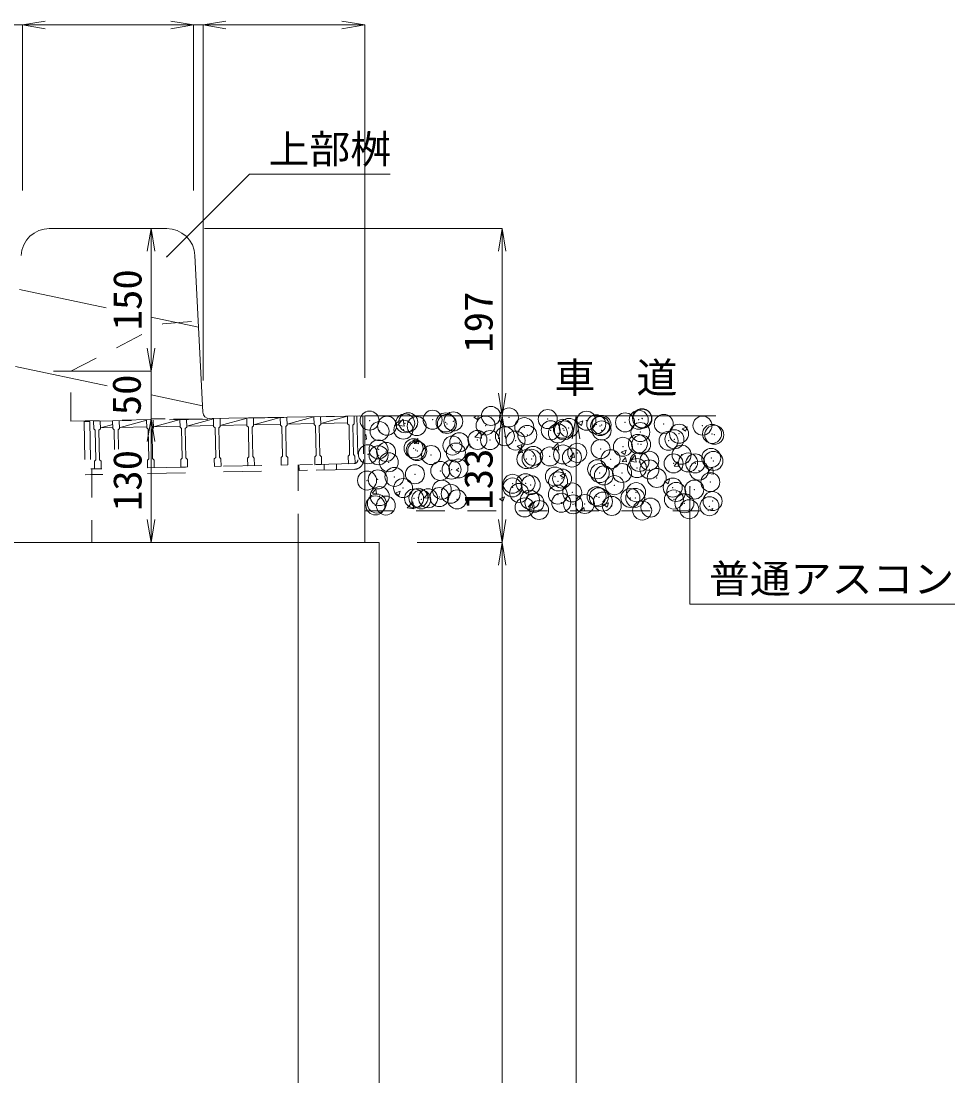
# Model space of a CAD drawing. Units: millimetres at full size. Extents: x 171976 to 209231, y 872007 to 885239.
# Drawn here: x 206114 to 207096, y 882251 to 883360 of the extents above; entities that cross this region are included whole.
import ezdxf
from ezdxf.enums import TextEntityAlignment as Align

# ---------------------------------------------------------------- set-up
doc = ezdxf.new("R2010")
doc.units = ezdxf.units.MM
doc.header["$LTSCALE"] = 40
doc.header["$PDMODE"] = 32
doc.header["$PDSIZE"] = 20
doc.linetypes.add('USER2', pattern=[2, 1, -1])
doc.linetypes.add('USER4', pattern=[1.35, 0.75, -0.6])
for name, color, linetype, lineweight in [('0_2', 7, 'Continuous', 20), ('寸法線', 7, 'Continuous', 13), ('引出線', 4, 'Continuous', 13), ('本体', 2, 'Continuous', 13), ('ｸﾞﾚｰﾁﾝｸﾞ', 7, 'USER2', 9), ('ﾊｯﾁﾝｸﾞ', 7, 'Continuous', 5)]:
    doc.layers.add(name, color=color, linetype=linetype, lineweight=lineweight)
doc.styles.add('ＭＳ ゴシック', font='')
doc.styles.add('ＭＳ 明朝', font='')
doc.styles.get('ＭＳ ゴシック').set_extended_font_data('MS Gothic')
doc.styles.get('ＭＳ 明朝').set_extended_font_data('MS Mincho')

# ---------------------------------------------------------------- blocks, each defined once
blk = doc.blocks.new('open_arrow')
at = {"color": 0, "linetype": 'Continuous', "lineweight": -2}
blk.add_lwpolyline([(7.5, 1.25), (0, 0), (7.5, -1.25)], dxfattribs=at)

msp = doc.modelspace()

# ---------------------------------------------------------------- linework, layer by layer
at = {"layer": '0_2'}
msp.add_line((206475.59, 882945.29), (206844.72, 882945.28), dxfattribs=at)
at = {"layer": '0_2', "linetype": 'USER4'}
msp.add_line((206475.59, 882845.29), (206844.72, 882845.29), dxfattribs=at)
at = {"layer": '寸法線'}
for p, q in [((206056.09, 883356.32), (206163.59, 883356.32)), ((206115.59, 883182.28), (206115.59, 883356.32)), ((206115.59, 883356.32), (206295.59, 883356.32)), ((206115.59, 883182.28), (206115.59, 883356.32)), ((206247.59, 883356.32), (206353.59, 883356.32)), ((206295.59, 883182.28), (206295.59, 883356.32)), ((206295.59, 883182.28), (206295.59, 883356.32)), ((206305.59, 882982.28), (206305.59, 883356.32)), ((206305.59, 883356.32), (206475.59, 883356.32)), ((206305.59, 882982.28), (206305.59, 883356.32)), ((206475.59, 882985.28), (206475.59, 883356.32)), ((206184.13, 883142.28), (206250.82, 883142.28)), ((206250.82, 883142.28), (206250.82, 882992.29)), ((206307.05, 883142.29), (206620, 883142.29)), ((206620, 882945.28), (206620, 883142.29)), ((206250.82, 883040.29), (206250.82, 882894.28)), ((206148.09, 882992.29), (206250.82, 882992.29)), ((206148.09, 882992.29), (206250.82, 882992.29)), ((206515.59, 882945.28), (206620, 882945.28)), ((206515.59, 882945.28), (206697.73, 882945.28)), ((206515.59, 882945.28), (206620, 882945.28)), ((206620, 882812.29), (206620, 882945.28)), ((206697.73, 882945.28), (206697.73, 881362.28)), ((206265.59, 882942.28), (206250.82, 882942.28)), ((206250.82, 882942.28), (206250.82, 882812.29)), ((206265.59, 882942.28), (206250.82, 882942.28)), ((206365.59, 882812.29), (206250.82, 882812.29)), ((206530.59, 882812.29), (206620, 882812.29)), ((206530.59, 882812.29), (206620, 882812.29)), ((206620, 881362.28), (206620, 882812.29))]:
    msp.add_line(p, q, dxfattribs=at)
at = {"layer": '引出線'}
for points in [[(206267.05, 883112.29), (206354.23, 883199.46), (206502.29, 883199.46)], [(206817.39, 882871.24), (206817.39, 882747.16), (207096.07, 882747.16)]]:
    msp.add_lwpolyline(points, dxfattribs=at)
at = {"layer": '本体', "lineweight": 20}
for p, q in [((206143.84, 883142.28), (206267.34, 883142.28)), ((206305.25, 882949.05), (206297.01, 883113.94)), ((206312.37, 882942.4), (206475.59, 882945.29)), ((206475.59, 882945.29), (206475.59, 882812.29)), ((206490.59, 882812.29), (205920.59, 882812.29)), ((206405.59, 882106.32), (206405.59, 882812.29)), ((206490.59, 882812.29), (206490.59, 881362.28))]:
    msp.add_line(p, q, dxfattribs=at)
at = {"layer": '本体', "lineweight": 9}
for p, q in [((206203.71, 883058.95), (206112.39, 883078.19)), ((206300.78, 883038.5), (206250.82, 883049.03)), ((206204.76, 882976.97), (206108.34, 882997.28)), ((206304.91, 882955.88), (206250.82, 882967.27))]:
    msp.add_line(p, q, dxfattribs=at)
at = {"layer": '本体', "linetype": 'USER4', "lineweight": 9}
for p, q in [((206166.41, 882992.19), (206263.29, 883042.19)), ((206263.29, 883042.19), (206300.44, 883045.19)), ((206166.41, 882939.83), (206166.41, 882992.19)), ((206166.41, 882939.83), (206312.37, 882942.4)), ((206188.49, 882889.52), (206188.49, 882812.28)), ((206405.59, 882812.28), (206405.59, 882893.86))]:
    msp.add_line(p, q, dxfattribs=at)
at = {"layer": '本体', "lineweight": 20}
for centre, radius, start, end in [((206144.13, 883112.29), 30, 90, 177.13758), ((206267.05, 883112.29), 30, 2.8624, 90), ((206312.24, 882949.4), 7, 182.8628, 271.00985)]:
    msp.add_arc(centre, radius, start, end, dxfattribs=at)
at = {"layer": 'ｸﾞﾚｰﾁﾝｸﾞ'}
for p, q in [((206190.38, 882939.56), (206473.33, 882945.22)), ((206323.6, 882935.23), (206351.75, 882942.79)), ((206351.45, 882942.78), (206351.61, 882934.79)), ((206358.45, 882942.92), (206358.61, 882934.93)), ((206358.59, 882935.93), (206386.74, 882943.49)), ((206386.74, 882943.49), (206386.9, 882935.49)), ((206393.74, 882943.63), (206393.9, 882935.63)), ((206393.88, 882936.63), (206422.04, 882944.2)), ((206422.04, 882944.2), (206422.2, 882936.2)), ((206429.03, 882944.34), (206429.19, 882936.34)), ((206429.17, 882937.34), (206457.33, 882944.9)), ((206457.33, 882944.9), (206457.49, 882936.9)), ((206464.33, 882945.04), (206464.49, 882937.04)), ((206467.33, 882945.1), (206468.25, 882899.11)), ((206473.33, 882945.22), (206474.25, 882899.23)), ((206186.38, 882939.48), (206180.38, 882939.36)), ((206180.38, 882939.36), (206181.5, 882883.37)), ((206186.38, 882939.48), (206187.5, 882883.49)), ((206190.38, 882939.56), (206190.54, 882931.57)), ((206192.07, 882930.1), (206190.54, 882931.57)), ((206196.07, 882930.18), (206197.54, 882931.71)), ((206197.38, 882939.7), (206197.54, 882931.71)), ((206197.52, 882932.7), (206210.46, 882936.12)), ((206197.52, 882932.7), (206210.52, 882932.96)), ((206210.38, 882939.96), (206210.54, 882931.96)), ((206212.07, 882930.5), (206210.54, 882931.96)), ((206216.07, 882930.58), (206217.54, 882932.1)), ((206217.38, 882940.1), (206217.54, 882932.1)), ((206217.52, 882933.1), (206246.61, 882933.69)), ((206218.32, 882933.12), (206246.47, 882940.69)), ((206246.17, 882940.68), (206246.33, 882932.68)), ((206247.86, 882931.21), (206246.33, 882932.68)), ((206248.48, 882900.22), (206247.86, 882931.21)), ((206251.86, 882931.29), (206253.33, 882932.82)), ((206252.48, 882900.3), (206251.86, 882931.29)), ((206253.17, 882940.82), (206253.33, 882932.82)), ((206253.31, 882933.82), (206281.46, 882941.39)), ((206253.31, 882933.82), (206281.6, 882934.39)), ((206281.16, 882941.38), (206281.32, 882933.38)), ((206282.85, 882931.91), (206281.32, 882933.38)), ((206283.47, 882900.92), (206282.85, 882931.91)), ((206286.85, 882931.99), (206288.32, 882933.52)), ((206287.47, 882901), (206286.85, 882931.99)), ((206288.16, 882941.52), (206288.32, 882933.52)), ((206288.3, 882934.52), (206316.46, 882942.08)), ((206316.6, 882935.09), (206288.3, 882934.52)), ((206316.46, 882942.08), (206316.62, 882934.09)), ((206318.15, 882932.62), (206316.62, 882934.09)), ((206318.77, 882901.62), (206318.15, 882932.62)), ((206322.15, 882932.7), (206323.62, 882934.23)), ((206322.77, 882901.7), (206322.15, 882932.7)), ((206323.46, 882942.22), (206323.62, 882934.23)), ((206323.6, 882935.23), (206351.89, 882935.79)), ((206353.14, 882933.32), (206351.61, 882934.79)), ((206353.76, 882902.32), (206353.14, 882933.32)), ((206357.14, 882933.4), (206358.61, 882934.93)), ((206357.76, 882902.4), (206357.14, 882933.4)), ((206386.88, 882936.49), (206358.59, 882935.93)), ((206388.43, 882934.02), (206386.9, 882935.49)), ((206389.05, 882903.03), (206388.43, 882934.02)), ((206392.43, 882934.1), (206393.9, 882935.63)), ((206393.05, 882903.11), (206392.43, 882934.1)), ((206422.18, 882937.2), (206393.88, 882936.63)), ((206423.73, 882934.73), (206422.2, 882936.2)), ((206424.35, 882903.73), (206423.73, 882934.73)), ((206427.72, 882934.81), (206429.19, 882936.34)), ((206428.34, 882903.81), (206427.72, 882934.81)), ((206457.47, 882937.9), (206429.17, 882937.34)), ((206459.02, 882935.43), (206457.49, 882936.9)), ((206459.64, 882904.44), (206459.02, 882935.43)), ((206463.02, 882935.51), (206464.49, 882937.04)), ((206463.64, 882904.52), (206463.02, 882935.51)), ((206192.69, 882899.1), (206192.07, 882930.1)), ((206196.69, 882899.18), (206196.07, 882930.18)), ((206212.48, 882910.07), (206212.07, 882930.5)), ((206216.47, 882910.23), (206216.07, 882930.58)), ((206192.69, 882899.1), (206191.22, 882897.57)), ((206196.69, 882899.18), (206198.22, 882897.71)), ((206248.48, 882900.22), (206247.01, 882898.69)), ((206247.01, 882898.69), (206247.17, 882890.69)), ((206252.48, 882900.3), (206254.01, 882898.83)), ((206254.01, 882898.83), (206254.17, 882890.83)), ((206283.47, 882900.92), (206282, 882899.39)), ((206282, 882899.39), (206282.16, 882891.39)), ((206287.47, 882901), (206289, 882899.53)), ((206289, 882899.53), (206289.16, 882891.53)), ((206318.77, 882901.62), (206317.3, 882900.09)), ((206317.3, 882900.09), (206317.46, 882892.09)), ((206322.77, 882901.7), (206324.3, 882900.23)), ((206324.3, 882900.23), (206324.46, 882892.23)), ((206353.76, 882902.32), (206352.29, 882900.79)), ((206352.29, 882900.79), (206352.45, 882892.79)), ((206357.76, 882902.4), (206359.29, 882900.93)), ((206359.29, 882900.93), (206359.45, 882892.93)), ((206389.05, 882903.03), (206387.58, 882901.5)), ((206387.58, 882901.5), (206387.74, 882893.5)), ((206393.05, 882903.11), (206394.58, 882901.64)), ((206394.58, 882901.64), (206394.74, 882893.64)), ((206424.35, 882903.73), (206422.88, 882902.21)), ((206422.88, 882902.21), (206423.04, 882894.21)), ((206428.34, 882903.81), (206429.87, 882902.35)), ((206429.87, 882902.35), (206430.03, 882894.35)), ((206459.64, 882904.44), (206458.17, 882902.91)), ((206458.17, 882902.91), (206458.33, 882894.91)), ((206463.64, 882904.52), (206465.17, 882903.05)), ((206465.17, 882903.05), (206465.33, 882895.05)), ((206187.38, 882889.49), (206199.14, 882889.73)), ((206191.22, 882897.57), (206191.38, 882889.57)), ((206191.38, 882889.57), (206198.38, 882889.71)), ((206198.22, 882897.71), (206198.38, 882889.71)), ((206247.06, 882884.69), (206415.46, 882888.05)), ((206247.17, 882890.69), (206420.54, 882894.16)), ((206247.17, 882890.69), (206254.17, 882890.83)), ((206289.16, 882891.53), (206282.16, 882891.39)), ((206317.46, 882892.09), (206324.46, 882892.23)), ((206359.45, 882892.93), (206352.45, 882892.79)), ((206394.74, 882893.64), (206387.74, 882893.5)), ((206406.34, 882893.87), (206406.46, 882887.87)), ((206464.45, 882889.03), (206415.46, 882888.05)), ((206464.33, 882895.03), (206421.34, 882894.17)), ((206429.92, 882894.16), (206422.93, 882893.88)), ((206432.83, 882894.4), (206432.95, 882888.4)), ((206445.83, 882894.66), (206445.95, 882888.66)), ((206465.33, 882895.05), (206458.33, 882894.91)), ((206187.5, 882883.49), (206181.5, 882883.37)), ((206187.5, 882883.49), (206200.17, 882883.75))]:
    msp.add_line(p, q, dxfattribs=at)
for radius, start, end in [(4, 271.14586, 1.14572), (10, 271.14571, 1.14575)]:
    msp.add_arc((206464.25, 882899.03), radius, start, end, dxfattribs=at)
at = {"layer": 'ﾊｯﾁﾝｸﾞ'}
for p, q in [((206590.13, 882943.95), (206593.92, 882941.39)), ((206590.14, 882943.95), (206593.61, 882945.29)), ((206593.92, 882941.39), (206595.23, 882945.29)), ((206510.1, 882935.52), (206516.88, 882934.47)), ((206510.11, 882935.5), (206516.04, 882941.69)), ((206516.87, 882934.45), (206516.03, 882941.68)), ((206699.64, 882937.85), (206704.98, 882939.9)), ((206699.64, 882937.85), (206703.43, 882935.29)), ((206703.43, 882935.29), (206704.98, 882939.89)), ((206809.15, 882931.75), (206814.49, 882933.79)), ((206809.15, 882931.74), (206812.94, 882929.19)), ((206812.94, 882929.19), (206814.49, 882933.79)), ((206475.59, 882924.33), (206476.59, 882925.52)), ((206475.59, 882920.91), (206477.47, 882920.74)), ((206477.41, 882920.73), (206476.53, 882925.51)), ((206526.11, 882919.37), (206531.45, 882921.42)), ((206527.57, 882916.36), (206531.24, 882920.74)), ((206529.9, 882916.82), (206531.44, 882921.42)), ((206532.06, 882915.95), (206531.18, 882920.73)), ((206591.42, 882922.91), (206598.2, 882921.86)), ((206591.43, 882922.89), (206597.37, 882929.07)), ((206598.2, 882921.83), (206597.35, 882929.07)), ((206526.11, 882919.37), (206529.9, 882916.81)), ((206527.57, 882916.36), (206532.12, 882915.96)), ((206582.67, 882912.11), (206585.9, 882915.96)), ((206586.54, 882912.11), (206585.84, 882915.95)), ((206635.62, 882913.27), (206640.95, 882915.32)), ((206635.62, 882913.27), (206639.41, 882910.71)), ((206636.88, 882906.8), (206640.55, 882911.18)), ((206639.41, 882910.71), (206640.95, 882915.32)), ((206641.37, 882906.39), (206640.49, 882911.16)), ((206672.75, 882910.3), (206679.52, 882909.24)), ((206672.76, 882910.27), (206678.69, 882916.46)), ((206679.52, 882909.22), (206678.68, 882916.46)), ((206745.13, 882907.17), (206750.46, 882909.22)), ((206748.92, 882904.61), (206750.46, 882909.21)), ((206636.88, 882906.8), (206641.43, 882906.4)), ((206691.53, 882902.02), (206695.21, 882906.39)), ((206691.53, 882902.02), (206696.09, 882901.62)), ((206696.03, 882901.61), (206695.15, 882906.38)), ((206745.13, 882907.17), (206748.92, 882904.61)), ((206746.19, 882897.23), (206749.86, 882901.61)), ((206750.68, 882896.82), (206749.8, 882901.6)), ((206754.08, 882897.66), (206760.02, 882903.85)), ((206760.84, 882896.61), (206760, 882903.85)), ((206571.59, 882888.69), (206574.38, 882889.76)), ((206571.59, 882888.69), (206574.38, 882886.81)), ((206746.19, 882897.23), (206750.74, 882896.84)), ((206754.07, 882897.68), (206760.85, 882896.63)), ((206800.84, 882892.45), (206804.52, 882896.83)), ((206800.84, 882892.45), (206805.4, 882892.05)), ((206805.34, 882892.04), (206804.46, 882896.82)), ((206835.4, 882885.05), (206841.34, 882891.23)), ((206842.17, 882884), (206841.33, 882891.23)), ((206681.1, 882882.59), (206686.44, 882884.64)), ((206681.1, 882882.59), (206684.89, 882880.03)), ((206684.89, 882880.03), (206686.44, 882884.64)), ((206790.61, 882876.49), (206795.95, 882878.54)), ((206790.61, 882876.49), (206794.4, 882873.93)), ((206794.4, 882873.93), (206795.95, 882878.53)), ((206835.39, 882885.07), (206842.17, 882884.02)), ((206483.48, 882863.83), (206487.16, 882868.2)), ((206487.98, 882863.42), (206487.1, 882868.19)), ((206507.57, 882864.12), (206512.91, 882866.17)), ((206511.36, 882861.56), (206512.9, 882866.16)), ((206483.48, 882863.83), (206488.04, 882863.43)), ((206507.57, 882864.11), (206511.36, 882861.56)), ((206520.21, 882848.66), (206526.15, 882854.84)), ((206526.98, 882847.61), (206526.13, 882854.84)), ((206538.14, 882859.04), (206541.81, 882863.42)), ((206538.14, 882859.04), (206542.69, 882858.64)), ((206542.64, 882858.63), (206541.76, 882863.41)), ((206617.08, 882858.01), (206622.41, 882860.06)), ((206617.08, 882858.01), (206620.87, 882855.46)), ((206620.87, 882855.46), (206622.41, 882860.06)), ((206647.45, 882849.48), (206651.12, 882853.86)), ((206651.95, 882849.07), (206651.07, 882853.85)), ((206726.59, 882851.91), (206731.92, 882853.96)), ((206730.38, 882849.35), (206731.92, 882853.96)), ((206520.2, 882848.68), (206526.98, 882847.63)), ((206647.45, 882849.48), (206652.01, 882849.08)), ((206702.6, 882845.29), (206705.78, 882849.08)), ((206706.42, 882845.29), (206705.72, 882849.07)), ((206726.59, 882851.91), (206730.38, 882849.35)), ((206836.1, 882845.81), (206841.43, 882847.86)), ((206836.1, 882845.81), (206836.87, 882845.29)), ((206840.57, 882845.29), (206841.43, 882847.86))]:
    msp.add_line(p, q, dxfattribs=at)
for p in [(206608.23, 882945.17), (206627.21, 882943.6), (206480.57, 882940.24), (206498.94, 882934.89), (206518.01, 882937.4), (206521.25, 882938.52), (206530.16, 882934.58), (206546.87, 882941.2), (206560.58, 882938.37), (206561.92, 882936.8), (206568.65, 882939.46), (206602.6, 882935.08), (206643.28, 882933.37), (206667.89, 882941.88), (206690.09, 882932.64), (206708.57, 882940.16), (206718.95, 882936.44), (206723, 882934.59), (206724.49, 882935.76), (206749.24, 882938.44), (206763.61, 882941.13), (206767.07, 882942.78), (206767.44, 882942.21), (206789.92, 882936.73), (206830.6, 882935.01), (206491.04, 882929.21), (206516.14, 882930.74), (206622.89, 882923.79), (206646.42, 882925.17), (206671.01, 882930.13), (206678.56, 882926.96), (206683.96, 882931.65), (206684.91, 882930.05), (206724.63, 882929.93), (206765.31, 882928.21), (206805.99, 882926.49), (206840.75, 882926.35), (206843.08, 882925.37), (206526.83, 882911.15), (206567.72, 882914.09), (206574.95, 882917.48), (206594.03, 882919.99), (206607.3, 882919.8), (206634.12, 882919.33), (206723.56, 882910.39), (206747.03, 882912.72), (206762.69, 882915.76), (206766.1, 882915.23), (206794.96, 882919.03), (206801.18, 882920.64), (206478.89, 882904.84), (206490.02, 882910.02), (206490.11, 882903.85), (206497.97, 882907.35), (206529.23, 882909.21), (206530.7, 882908.3), (206545.25, 882904.07), (206571.37, 882906.59), (206645.5, 882899.8), (206650.97, 882900.08), (206652.73, 882903.15), (206670.04, 882902.59), (206683.99, 882904.68), (206693.41, 882901.43), (206698.9, 882906.39), (206734.08, 882899.71), (206808.73, 882904.38), (206839.83, 882900.98), (206500.81, 882896.45), (206566.8, 882888.72), (206573.98, 882889.94), (206719.85, 882889.12), (206761.76, 882890.39), (206764.29, 882896.75), (206774.76, 882897.99), (206774.91, 882888.98), (206800.25, 882895.27), (206815.44, 882896.27), (206823.04, 882895.31), (206842.11, 882897.83), (206477.92, 882877.29), (206489.18, 882878.48), (206506.78, 882881.09), (206528.31, 882883.85), (206554.91, 882887.43), (206675.42, 882881.49), (206683.06, 882879.31), (206722.64, 882885.03), (206726.98, 882882.67), (206746.06, 882885.18), (206782.55, 882880.02), (206826.99, 882887.64), (206515.86, 882869.37), (206556.54, 882867.65), (206630.92, 882870.02), (206630.98, 882873.86), (206644.57, 882874.44), (206650, 882872.53), (206678.86, 882876.33), (206738.11, 882872.39), (206799.32, 882869.9), (206822.07, 882867.77), (206838.9, 882875.62), (206491.25, 882860.85), (206527.38, 882858.48), (206531.93, 882859.13), (206534.86, 882857.37), (206542.1, 882858.61), (206553.94, 882859.89), (206565.87, 882863.36), (206572.6, 882857.41), (206637.89, 882864.21), (206649.24, 882857.13), (206678.57, 882862.49), (206693.67, 882864.76), (206719.24, 882860.77), (206721.71, 882859.66), (206726.01, 882855.12), (206754.87, 882858.92), (206759.92, 882859.05), (206760.83, 882865.03), (206800.6, 882857.34), (206802.99, 882865.26), (206841.28, 882855.62), (206486.74, 882851.04), (206488.26, 882853.11), (206497.66, 882850.98), (206643.64, 882849.07), (206653.96, 882853.98), (206658.81, 882846.28), (206682.13, 882853.95), (206694.63, 882852.26), (206706.93, 882852.61), (206735.31, 882850.54), (206767.22, 882845.72), (206775.99, 882848.82), (206811.65, 882853.35), (206816.67, 882847.1), (206837.97, 882850.25)]:
    msp.add_point(p, dxfattribs=at)

# ---------------------------------------------------------------- block references
at = {"layer": '寸法線', "xscale": 3.2, "yscale": 3.2}
for p in [(206115.59, 883356.32), (206115.59, 883356.32), (206305.59, 883356.32), (206305.59, 883356.32)]:
    msp.add_blockref('open_arrow', p, dxfattribs=at)
for p, rotation in [((206295.59, 883356.32), 180), ((206295.59, 883356.32), 180), ((206475.59, 883356.32), 180), ((206250.82, 883142.28), 270), ((206620, 883142.29), 270), ((206250.82, 882992.29), 90), ((206250.82, 882992.29), 90), ((206620, 882945.28), 90), ((206620, 882945.28), 270), ((206697.73, 882945.28), 270), ((206250.82, 882942.28), 270), ((206250.82, 882942.28), 270), ((206250.82, 882812.29), 90), ((206620, 882812.29), 90), ((206620, 882812.29), 270)]:
    msp.add_blockref('open_arrow', p, dxfattribs=dict(at, rotation=rotation))
at = {"layer": '引出線', "xscale": 0.133, "yscale": 0.133}
for p, rotation in [((206267.05, 883112.29), 45), ((206817.39, 882871.24), 270)]:
    msp.add_blockref('open_arrow', p, dxfattribs=dict(at, rotation=rotation))

# ---------------------------------------------------------------- texts
at = {"layer": '0_2', "style": 'ＭＳ ゴシック'}
msp.add_text('車\u3000道', height=31.65, dxfattribs=at).set_placement((206674.9, 882960.1), align=Align.BOTTOM_LEFT)
at = {"layer": '寸法線', "style": 'ＭＳ 明朝', "width": 1.05}
for s, p in [('150', (206225.82, 883067.28)), ('197', (206595, 883043.79)), ('50', (206225.01, 882967.29)), ('130', (206225.82, 882877.29)), ('133', (206595, 882878.79))]:
    msp.add_text(s, height=30.02, rotation=90, dxfattribs=at).set_placement(p, align=Align.MIDDLE_CENTER)
at = {"layer": '引出線', "style": 'ＭＳ 明朝', "width": 1.05}
for s, p in [('上部桝', (206374.23, 883240.78)), ('普通アスコン', (206837.39, 882788.99))]:
    msp.add_text(s, height=30.02, dxfattribs=at).set_placement(p, align=Align.TOP_LEFT)

doc.saveas('drawing.dxf')
